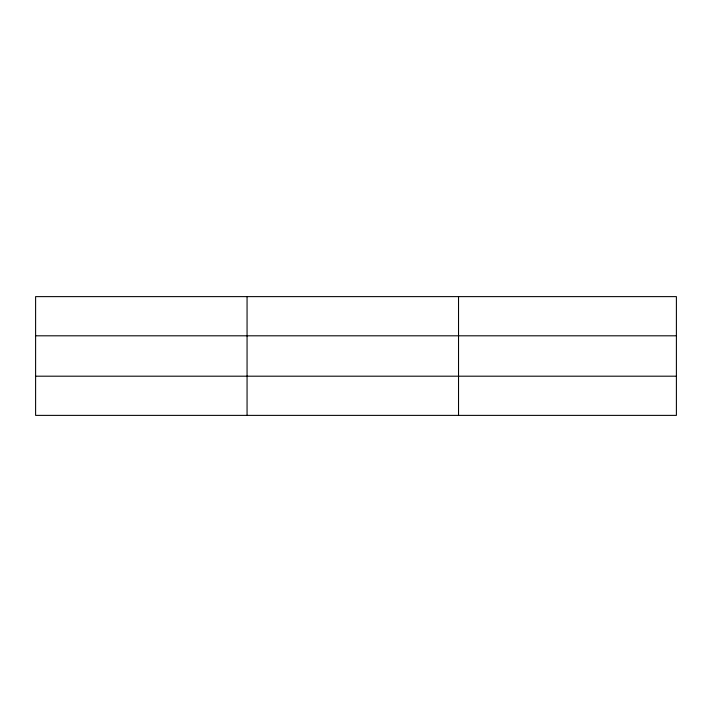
<?xml version="1.0" encoding="UTF-8"?>
<svg xmlns="http://www.w3.org/2000/svg" width="712" height="712" viewBox="0 0 712 712"><rect width="100%" height="100%" fill="white"/><g stroke="black" fill="none" stroke-linecap="round" stroke-linejoin="round"><path stroke-width="1.07" d="M247.064 296.619L247.064 415.381M458.528 296.619L458.528 415.381M676.4 335.806L676.4 296.619L35.6 296.619L35.6 415.381L676.4 415.381L676.4 335.806L35.6 335.806M35.6 376.194L676.4 376.194"/></g></svg>
